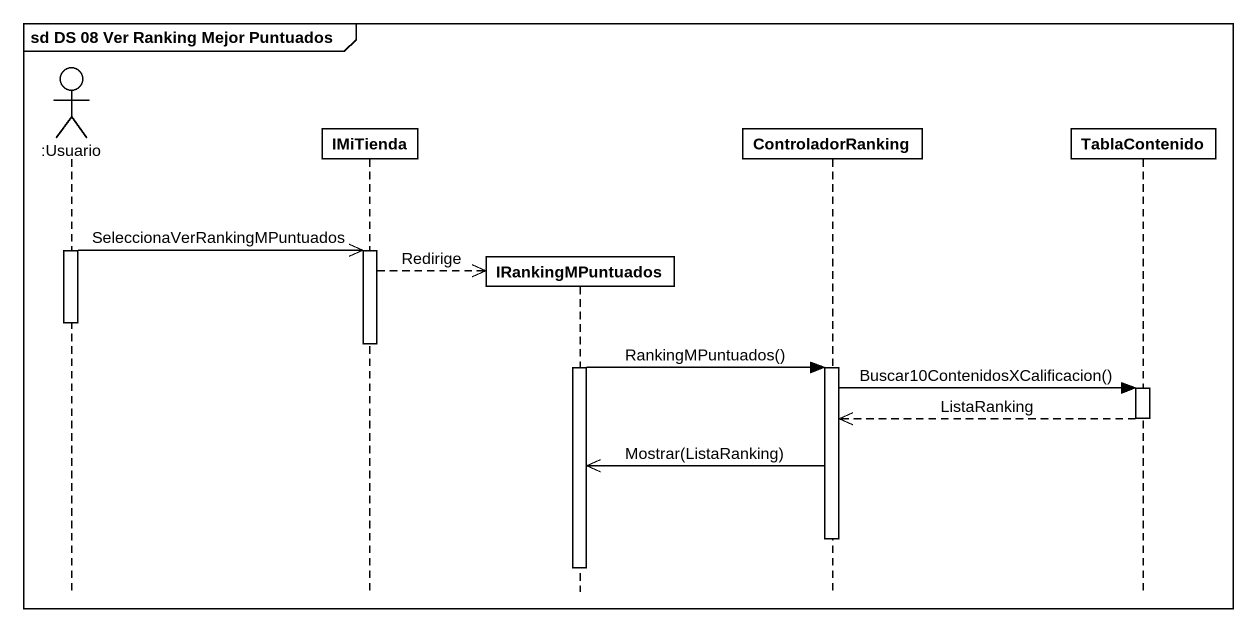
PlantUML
@startuml
mainframe sd DS 08 Ver Ranking Mejor Puntuados
hide footbox
actor ":Usuario" as Usuario
participant IMiTienda
participant IRankingMPuntuados
participant ControladorRanking
participant TablaContenido

activate Usuario
Usuario ->> IMiTienda : SeleccionaVerRankingMPuntuados
activate IMiTienda
IMiTienda -->> IRankingMPuntuados ** : Redirige
deactivate Usuario
deactivate IMiTienda
activate IRankingMPuntuados
IRankingMPuntuados -> ControladorRanking : RankingMPuntuados()
activate ControladorRanking
ControladorRanking -> TablaContenido : Buscar10ContenidosXCalificacion()
activate TablaContenido
TablaContenido -->> ControladorRanking : ListaRanking
deactivate TablaContenido
ControladorRanking ->> IRankingMPuntuados : Mostrar(ListaRanking)
deactivate ControladorRanking
deactivate IRankingMPuntuados
@enduml
